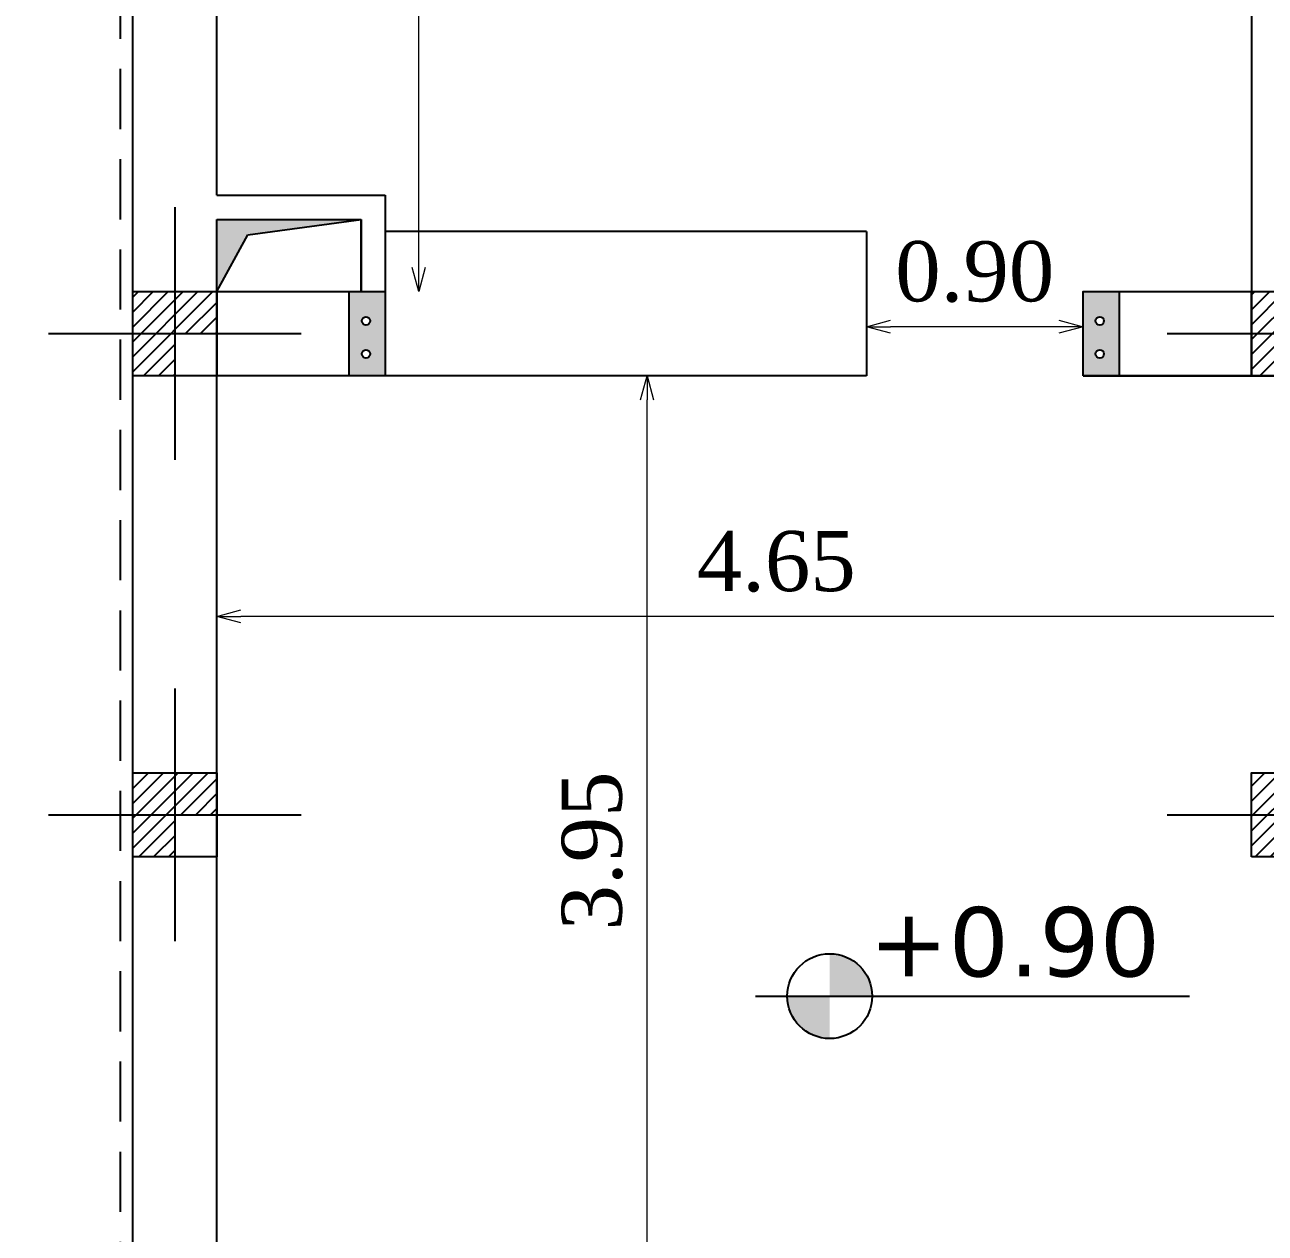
# Model space of a CAD drawing. Header units: inches. Extents: x -1482 to -895, y -39 to 122.
# Drawn here: x -1089.59 to -1084.44, y 70.03 to 75.06 of the extents above; entities that cross this region are included whole.
import ezdxf
from ezdxf.enums import TextEntityAlignment as Align

# ---------------------------------------------------------------- set-up
doc = ezdxf.new("R2010")
doc.units = ezdxf.units.IN
doc.header["$MEASUREMENT"] = 0
doc.header["$PDMODE"] = 3
doc.linetypes.add('DASHED2', pattern=[0.375, 0.25, -0.125])
doc.layers.get('Defpoints').update_dxf_attribs({"lineweight": 15})
for name, color, linetype in [('axe', 150, 'Continuous'), ('fur', 22, 'Continuous'), ('GRADIANT', 251, 'Continuous')]:
    doc.layers.add(name, color=color, linetype=linetype)
doc.styles.add('COLI', font='TIMES.TTF', dxfattribs={"height": 0.25})
doc.styles.get("Standard").update_dxf_attribs({"font": 'verdana.TTF'})
doc.dimstyles.new('111', dxfattribs={"dimscale": 0, "dimtxt": 0.2, "dimasz": 0.1, "dimexe": 0.2, "dimexo": 0.5, "dimgap": 0.1, "dimtad": 1, "dimlfac": 1, "dimzin": 0, "dimdsep": 46, "dimtxsty": 'COLI', "dimblk1": 'OPEN30', "dimblk2": 'OPEN30', "dimsah": 1, "dimcen": 0, "dimse1": 1, "dimse2": 1, "dimclrd": 252, "dimclre": 1, "dimclrt": 1, "dimadec": 0, "dimazin": 0, "dimtfac": 0.5, "dimtix": 1, "dimtofl": 0, "dimtmove": 2, "dimatfit": 3, "dimldrblk": 'OPEN30', "dimfxl": 1, "dimtolj": 1, "dimtzin": 0, "dimlwd": 5, "dimarcsym": 0})

# ---------------------------------------------------------------- blocks, each defined once
blk = doc.blocks.new('A$C78557366')
at = {"layer": 'GRADIANT', "ltscale": 0.3}
h = blk.add_hatch(dxfattribs=at)
h.set_pattern_fill('ANSI31', color=256, scale=0.2)
h.paths.add_polyline_path([(-0.1, 0), (0, 0), (0, 0.1), (-0.1, 0.1)], flags=16)
h.paths.add_polyline_path([(0.1, 0), (0.1, 0.1), (-0.1, 0.1), (-0.1, 0)], flags=17)
h.paths.add_polyline_path([(0, -0.1), (0.1, -0.1), (0.1, 0.1), (0, 0.1)])
h.paths.add_polyline_path([(0.1, -0.1), (0.1, 0.1), (-0.1, 0.1), (-0.1, -0.1)])
at = {"layer": 'axe', "ltscale": 0.3}
for p, q in [((0, 0.3), (0, -0.3)), ((-0.3, 0), (0.3, 0))]:
    blk.add_line(p, q, dxfattribs=at)
blk.add_lwpolyline([(0.1, 0.1), (-0.1, 0.1), (-0.1, -0.1), (0.1, -0.1)], close=True, dxfattribs=at)
blk = doc.blocks.new('_Open30')
at = {"color": 0, "linetype": 'ByBlock', "lineweight": -2}
for p, q in [((-1, 0.268), (0, 0)), ((0, 0), (-1, -0.268)), ((0, 0), (-1, 0))]:
    blk.add_line(p, q, dxfattribs=at)
blk = doc.blocks.new('*D315')
at = {"color": 252, "lineweight": 5, "ltscale": 0.3, "transparency": 16777216}
blk.add_line((-1087.9542, 74.0479), (-1087.9542, 78.4979), dxfattribs=at)
at = {"layer": 'Defpoints', "color": 0, "ltscale": 0.3, "transparency": 16777216}
for p in [(-1088.7929, 78.5979), (-1087.9542, 78.5979), (-1088.7929, 73.9479)]:
    blk.add_point(p, dxfattribs=at)
at = {"color": 252, "lineweight": 5, "ltscale": 0.3, "transparency": 16777216, "xscale": 0.1, "yscale": 0.1, "zscale": 0.1}
for p, rotation in [((-1087.9542, 78.5979), 90), ((-1087.9542, 73.9479), 270)]:
    blk.add_blockref('_Open30', p, dxfattribs=dict(at, rotation=rotation))
at = {"color": 1, "ltscale": 0.3, "transparency": 16777216, "insert": (-1088.1817, 76.2729), "char_height": 0.25, "attachment_point": 5, "rotation": 90, "style": 'COLI'}
blk.add_mtext('\\A1;4.65', dxfattribs=at)
blk = doc.blocks.new('*D331')
at = {"color": 252, "lineweight": 5, "ltscale": 0.3, "transparency": 16777216}
blk.add_line((-1087.005, 69.7479), (-1087.005, 73.4979), dxfattribs=at)
at = {"layer": 'Defpoints', "color": 0, "ltscale": 0.3, "transparency": 16777216}
for p in [(-1088.0929, 73.5979), (-1087.005, 73.5979), (-1088.8063, 69.6479)]:
    blk.add_point(p, dxfattribs=at)
at = {"color": 252, "lineweight": 5, "ltscale": 0.3, "transparency": 16777216, "xscale": 0.1, "yscale": 0.1, "zscale": 0.1}
for p, rotation in [((-1087.005, 73.5979), 90), ((-1087.005, 69.6479), 270)]:
    blk.add_blockref('_Open30', p, dxfattribs=dict(at, rotation=rotation))
at = {"color": 1, "ltscale": 0.3, "transparency": 16777216, "insert": (-1087.2326, 71.6229), "char_height": 0.25, "attachment_point": 5, "rotation": 90, "style": 'COLI'}
blk.add_mtext('\\A1;3.95', dxfattribs=at)
blk = doc.blocks.new('*D332')
at = {"color": 252, "lineweight": 5, "ltscale": 0.3, "transparency": 16777216}
blk.add_line((-1089.8084, 80.8979), (-1089.8084, 63.0979), dxfattribs=at)
at = {"layer": 'Defpoints', "color": 0, "ltscale": 0.3, "transparency": 16777216}
for p in [(-1088.6207, 80.9979), (-1089.8084, 62.9979), (-1088.6207, 62.9979)]:
    blk.add_point(p, dxfattribs=at)
at = {"color": 252, "lineweight": 5, "ltscale": 0.3, "transparency": 16777216, "xscale": 0.1, "yscale": 0.1, "zscale": 0.1}
for p, rotation in [((-1089.8084, 80.9979), 90), ((-1089.8084, 62.9979), 270)]:
    blk.add_blockref('_Open30', p, dxfattribs=dict(at, rotation=rotation))
at = {"color": 1, "ltscale": 0.3, "transparency": 16777216, "insert": (-1090.0359, 71.9979), "char_height": 0.25, "attachment_point": 5, "rotation": 90, "style": 'COLI'}
blk.add_mtext('\\A1;18.00', dxfattribs=at)
blk = doc.blocks.new('*D301')
at = {"color": 252, "lineweight": 5, "ltscale": 0.3, "transparency": 16777216}
blk.add_line((-1085.2929, 73.8019), (-1085.9929, 73.8019), dxfattribs=at)
at = {"layer": 'Defpoints', "color": 0, "ltscale": 0.3, "transparency": 16777216}
for p in [(-1086.0929, 73.8019), (-1086.0929, 73.5979), (-1085.1929, 73.5979)]:
    blk.add_point(p, dxfattribs=at)
at = {"color": 252, "lineweight": 5, "ltscale": 0.3, "transparency": 16777216, "xscale": 0.1, "yscale": 0.1, "zscale": 0.1, "rotation": 180}
blk.add_blockref('_Open30', (-1086.0929, 73.8019), dxfattribs=at)
at = {"color": 252, "lineweight": 5, "ltscale": 0.3, "transparency": 16777216, "xscale": 0.1, "yscale": 0.1, "zscale": 0.1}
blk.add_blockref('_Open30', (-1085.1929, 73.8019), dxfattribs=at)
at = {"color": 1, "ltscale": 0.3, "transparency": 16777216, "insert": (-1085.6429, 74.0294), "char_height": 0.25, "attachment_point": 5, "style": 'COLI'}
blk.add_mtext('\\A1;0.90', dxfattribs=at)
blk = doc.blocks.new('*D307')
at = {"color": 252, "lineweight": 5, "ltscale": 0.3, "transparency": 16777216}
blk.add_line((-1084.2429, 72.5979), (-1088.6929, 72.5979), dxfattribs=at)
at = {"layer": 'Defpoints', "color": 0, "ltscale": 0.3, "transparency": 16777216}
for p in [(-1088.7929, 72.5979), (-1088.7929, 72.5979), (-1084.1429, 72.5979)]:
    blk.add_point(p, dxfattribs=at)
at = {"color": 252, "lineweight": 5, "ltscale": 0.3, "transparency": 16777216, "xscale": 0.1, "yscale": 0.1, "zscale": 0.1, "rotation": 180}
blk.add_blockref('_Open30', (-1088.7929, 72.5979), dxfattribs=at)
at = {"color": 252, "lineweight": 5, "ltscale": 0.3, "transparency": 16777216, "xscale": 0.1, "yscale": 0.1, "zscale": 0.1}
blk.add_blockref('_Open30', (-1084.1429, 72.5979), dxfattribs=at)
at = {"color": 1, "ltscale": 0.3, "transparency": 16777216, "insert": (-1086.4679, 72.8254), "char_height": 0.25, "attachment_point": 5, "style": 'COLI'}
blk.add_mtext('\\A1;4.65', dxfattribs=at)
blk = doc.blocks.new('A$C3F8B090B')
h = blk.add_hatch(color=1)
h.paths.add_polyline_path([(0, 0), (0.15, 0), (0.15, 0.35), (0, 0.35)])
h.paths.add_polyline_path([(0.0977, 0.122, -1), (0.063, 0.122, -1)], flags=16)
h.paths.add_polyline_path([(0.0977, 0.2594, -1), (0.063, 0.2594, -1)], flags=16)
at = {"color": 1}
blk.add_lwpolyline([(0.15, 0.35), (0.15, 0), (0, 0), (0, 0.35)], close=True, dxfattribs=at)
for centre in [(0.0803, 0.2594), (0.0803, 0.122)]:
    blk.add_circle(centre, 0.0174, dxfattribs=at)

msp = doc.modelspace()

# ---------------------------------------------------------------- hatches: boundary and pattern name
at = {"ltscale": 0.3}
msp.add_hatch(color=256, dxfattribs=at).paths.add_polyline_path([(-1088.1929, 74.2479), (-1088.7929, 74.2479), (-1088.7929, 73.9479), (-1088.6644, 74.1832)])
at = {"layer": 'fur'}
h = msp.add_hatch(color=156, dxfattribs=at)
edge = h.paths.add_edge_path()
edge.add_arc((-1086.2458, 71.0196), 0.1764, 0, 90)
edge.add_line((-1086.2458, 71.196), (-1086.2458, 71.0196))
edge.add_line((-1086.2458, 71.0196), (-1086.0694, 71.0196))
edge = h.paths.add_edge_path()
edge.add_arc((-1086.2458, 71.0196), 0.1764, 180, 270)
edge.add_line((-1086.2458, 70.8432), (-1086.2458, 71.0196))
edge.add_line((-1086.2458, 71.0196), (-1086.4222, 71.0196))

# ---------------------------------------------------------------- linework, layer by layer
at = {"color": 251, "linetype": 'DASHED2'}
msp.add_line((-1089.1929, 62.9979), (-1089.1929, 80.9979), dxfattribs=at)
at = {"ltscale": 0.3}
for p, q in [((-1089.1429, 62.9979), (-1089.1429, 80.9479)), ((-1088.7929, 74.3479), (-1088.7929, 80.5979)), ((-1084.4929, 78.9479), (-1084.4929, 73.5979)), ((-1088.7929, 74.3479), (-1088.0929, 74.3479)), ((-1088.0929, 74.3479), (-1088.0929, 73.9479)), ((-1088.7929, 63.3479), (-1088.7929, 74.2479)), ((-1088.7929, 74.2479), (-1088.1929, 74.2479)), ((-1088.6644, 74.1832), (-1088.1929, 74.2479)), ((-1088.1929, 74.2479), (-1088.1929, 73.9479)), ((-1088.7929, 73.9479), (-1088.6644, 74.1832)), ((-1088.7929, 73.9479), (-1088.0929, 73.9479)), ((-1088.7929, 73.9479), (-1088.0929, 73.9479)), ((-1088.0929, 73.9479), (-1088.0929, 73.5979)), ((-1085.1929, 73.5979), (-1085.1929, 73.9479)), ((-1085.1929, 73.9479), (-1084.4929, 73.9479)), ((-1088.0929, 73.5979), (-1088.7929, 73.5979)), ((-1084.4929, 73.5979), (-1085.1929, 73.5979)), ((-1084.4929, 73.5979), (-1082.2429, 73.5979))]:
    msp.add_line(p, q, dxfattribs=at)
at = {"color": 252, "ltscale": 0.3}
for p, q in [((-1088.1929, 73.9479), (-1088.1929, 74.2479)), ((-1086.0929, 74.1979), (-1088.0929, 74.1979)), ((-1088.0929, 74.1979), (-1088.0929, 73.9479)), ((-1088.0929, 74.1979), (-1088.0929, 73.9479)), ((-1086.0929, 74.1979), (-1086.0929, 73.5979)), ((-1088.0929, 73.8661), (-1088.0929, 73.5979)), ((-1086.0929, 73.5979), (-1088.0929, 73.5979)), ((-1085.1929, 73.5979), (-1084.4879, 73.5979))]:
    msp.add_line(p, q, dxfattribs=at)
at = {"layer": 'fur', "color": 156}
msp.add_line((-1086.5545, 71.0196), (-1084.7506, 71.0196), dxfattribs=at)
msp.add_circle((-1086.2458, 71.0196), 0.1764, dxfattribs=at)

# ---------------------------------------------------------------- block references
at = {"xscale": 0.9999900196616685, "yscale": 0.9999900196616685, "zscale": 0.9999900196616685, "rotation": 179.9881526941475}
for p in [(-1088.0929, 73.9479), (-1085.0429, 73.9479)]:
    msp.add_blockref('A$C3F8B090B', p, dxfattribs=at)
at = {"layer": 'axe', "ltscale": 0.3, "xscale": -1.750000000001592, "yscale": 1.750000000001592, "zscale": 1.750000000001592, "rotation": 90}
for p in [(-1088.9679, 73.7729), (-1084.3179, 73.7729), (-1088.9679, 71.7729), (-1084.3179, 71.7729)]:
    msp.add_blockref('A$C78557366', p, dxfattribs=at)

# ---------------------------------------------------------------- texts
at = {"layer": 'axe', "ltscale": 100}
msp.add_text('+0.90', height=0.288, dxfattribs=at).set_placement((-1085.4775, 71.2458), align=Align.MIDDLE_CENTER)

# ---------------------------------------------------------------- dimensions: what is measured, and where the dimension line sits
at = {"ltscale": 0.3}
for base, p1, p2, picture, middle in [((-1089.8084, 62.9979), (-1088.6207, 80.9979), (-1088.6207, 62.9979), '*D332', (-1090.0359, 71.9979)), ((-1087.9542, 78.5979), (-1088.7929, 73.9479), (-1088.7929, 78.5979), '*D315', (-1088.1817, 76.2729))]:
    dim = msp.add_linear_dim(base=base, p1=p1, p2=p2, angle=90, dimstyle='111', override={"dimscale": 1}, dxfattribs=at)
    dim.commit()
    dim.dimension.update_dxf_attribs({"geometry": picture, "text_midpoint": middle})
for base, p1, p2, picture, middle in [((-1086.0929, 73.8019), (-1085.1929, 73.5979), (-1086.0929, 73.5979), '*D301', (-1085.6429, 74.0294)), ((-1088.7929, 72.5979), (-1084.1429, 72.5979), (-1088.7929, 72.5979), '*D307', (-1086.4679, 72.8254))]:
    dim = msp.add_linear_dim(base=base, p1=p1, p2=p2, dimstyle='111', override={"dimscale": 1}, dxfattribs=at)
    dim.commit()
    dim.dimension.update_dxf_attribs({"geometry": picture, "text_midpoint": middle})
at = {"color": 252, "ltscale": 0.3}
dim = msp.add_linear_dim(base=(-1087.005, 73.5979), p1=(-1088.8063, 69.6479), p2=(-1088.0929, 73.5979), angle=90, dimstyle='111', override={"dimscale": 1}, dxfattribs=at)
dim.commit()
dim.dimension.update_dxf_attribs({"geometry": '*D331', "text_midpoint": (-1087.2326, 71.6229)})

doc.saveas('drawing.dxf')
